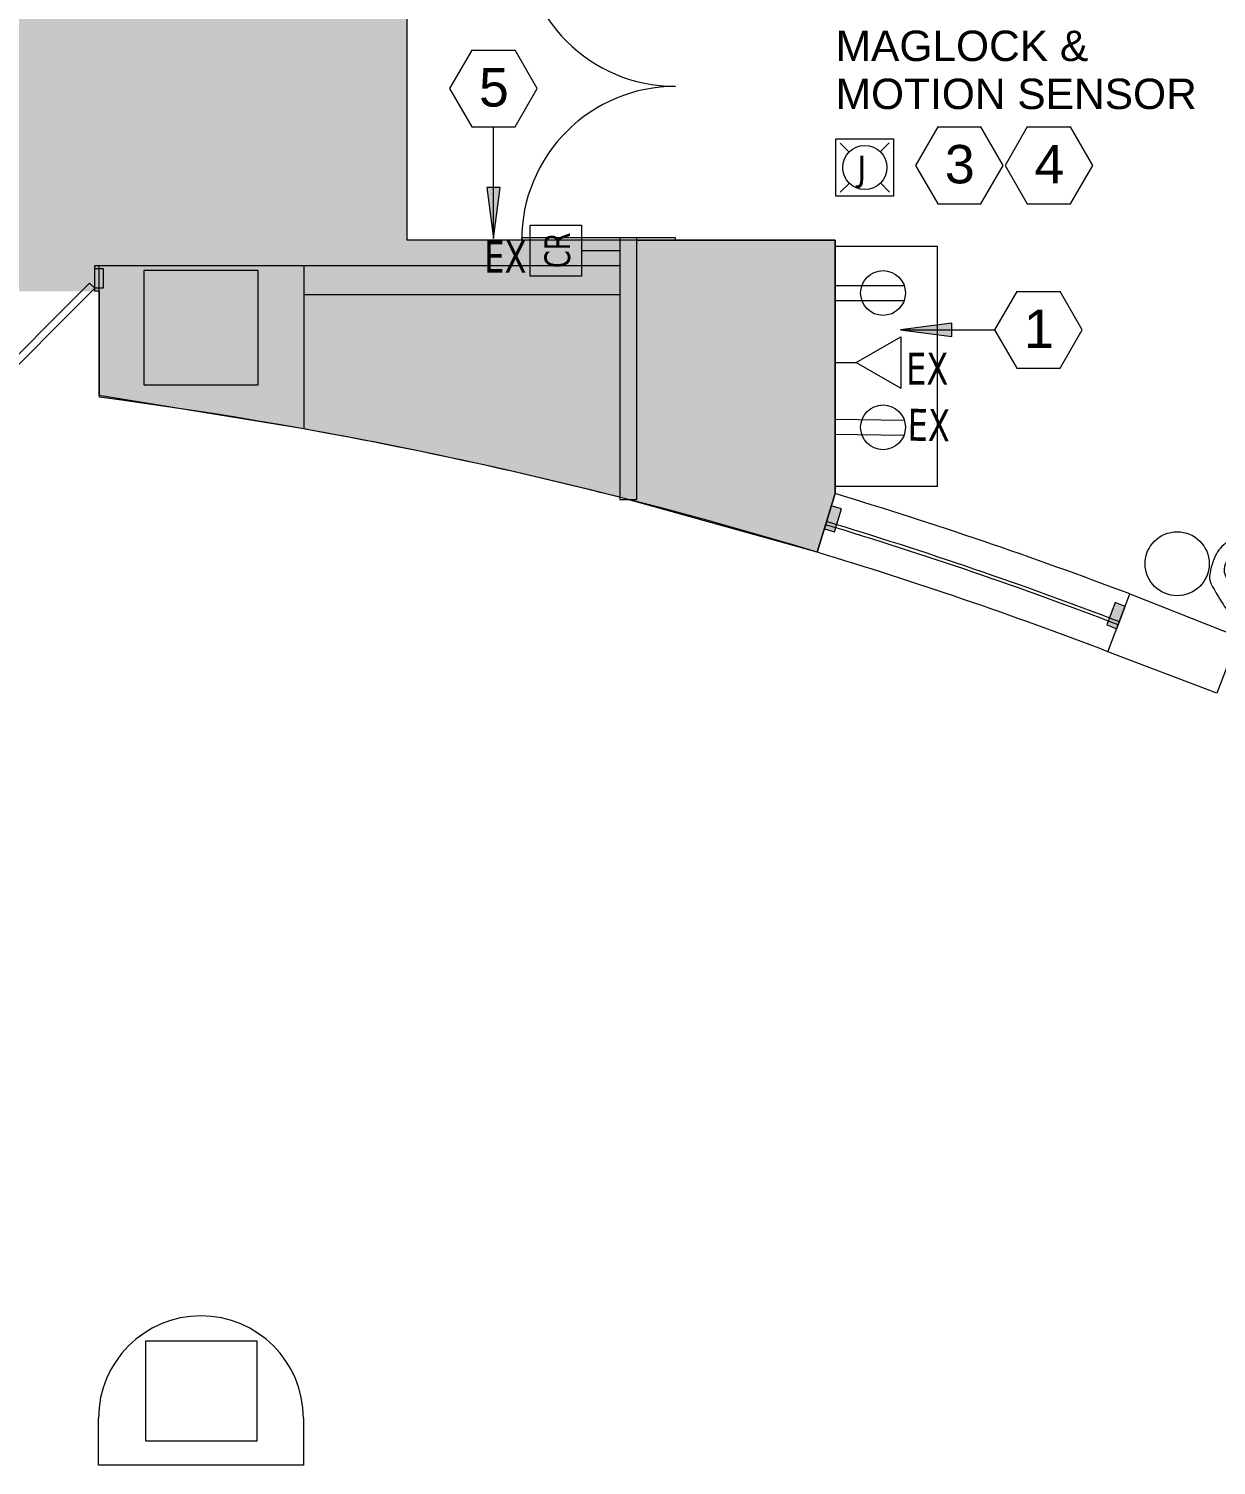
# Model space of a CAD drawing. Header units: inches. Extents: x 1 to 3107, y -595 to 378.
# Drawn here: x 1053 to 1331.2, y -594.2 to -257.7 of the extents above; entities that cross this region are included whole.
import ezdxf

# ---------------------------------------------------------------- set-up
doc = ezdxf.new("R2010")
doc.units = ezdxf.units.IN
doc.header["$MEASUREMENT"] = 0
for name, color, linetype, lineweight in [('A-ANNO-NOTE', 131, 'Continuous', 20), ('A-DETL', 90, 'Continuous', 9), ('A-DETL-GENF', 92, 'Continuous', 9), ('A-DOOR', 31, 'Continuous', 13), ('A-EXIST-DOOR', 250, 'Continuous', 9), ('A-EXIST-GLAZ', 250, 'Continuous', 9), ('A-WALL', 113, 'Continuous', 50), ('EXTWINDOWS', 250, 'Continuous', 9), ('G-ANNO-TEXT', 231, 'Continuous', 9), ('I-FURN', 30, 'Continuous', 13), ('new block- skin dc_dwg', 8, 'Continuous', 9), ('Q-CASE', 31, 'Continuous', 13), ('S-EXIST-COLS', 250, 'Continuous', 9)]:
    doc.layers.add(name, color=color, linetype=linetype, lineweight=lineweight)
doc.styles.add('Arial', font='arial.ttf', dxfattribs={"height": 9})
doc.styles.add('Arial_3', font='arial.ttf', dxfattribs={"height": 7.125})
doc.styles.add('Tahoma', font='tahoma.ttf', dxfattribs={"height": 6})
doc.styles.add('Tahoma_1', font='tahoma.ttf', dxfattribs={"width": 0.85, "height": 6})
doc.styles.add('Tahoma_2', font='tahoma.ttf', dxfattribs={"width": 0.85, "height": 7.5})

# ---------------------------------------------------------------- blocks, each defined once
blk = doc.blocks.new('new block- skin dc_dwg_EXIST-PR-36-DR-2066958-New Construction - Tel_Data_Elec Plan')
at = {"layer": 'A-EXIST-DOOR'}
blk.add_line((36.05, 0), (36.05, -4), dxfattribs=at)
at = {"layer": 'A-EXIST-DOOR', "flags": 128}
for points in [[(-34.77, -1.24), (-36, 0), (-10.55, 25.46), (-9.31, 24.22)], [(34.81, -1.24), (36.05, 0), (10.59, 25.46), (9.35, 24.22)], [(-38, 0), (-36, 0), (-36, -4.62), (-38, -4.62)]]:
    blk.add_lwpolyline(points, close=True, dxfattribs=at)
blk.add_lwpolyline([(38.05, -4), (38.05, 0), (36.05, 0), (36.05, -4.62), (38.05, -4.62), (38.05, 0)], dxfattribs=at)
at = {"layer": 'A-EXIST-DOOR'}
for centre, start, end in [((-35.96, 0.01), 359.9805, 42.2511), ((36, 0.01), 137.7489, 180.0195)]:
    blk.add_arc(centre, 36, start, end, dxfattribs=at)
blk = doc.blocks.new('new block- skin dc_dwg-1925045-New Construction - Tel_Data_Elec Plan')
at = {"layer": 'EXTWINDOWS'}
for points in [[(1777.47, 974.25), (1779.1, 979.63), (1776.71, 980.36), (1775.08, 974.97)], [(1843.56, 951.54), (1845.55, 956.8), (1843.22, 957.69), (1841.22, 952.43)]]:
    blk.add_hatch(color=256, dxfattribs=at).paths.add_polyline_path(points, flags=0)
at = {"layer": 'A-EXIST-GLAZ'}
blk.add_line((1653.18, 1029.84), (1727.18, 1029.84), dxfattribs=at)
for radius in [989.91, 989.16]:
    blk.add_arc((1489.66, 28.93), radius, 69.01258, 73.21169, dxfattribs=at)
at = {"layer": 'A-WALL', "color": 250, "lineweight": 9}
for p, q in [((1777.58, 1041.12), (1777.58, 984.86)), ((1653.18, 1036.62), (1727.18, 1036.62))]:
    blk.add_line(p, q, dxfattribs=at)
at = {"layer": 'A-WALL', "color": 250, "lineweight": 9, "flags": 128}
for points in [[(1731.18, 1042.62), (1777.58, 1042.62), (1777.58, 1041.12)], [(1605.18, 1030.62), (1604.18, 1030.62), (1604.18, 1036.62), (1605.18, 1036.62), (1653.18, 1036.62), (1653.18, 998.35), (1605.18, 1006.17), (1605.18, 1036.62)], [(1777.58, 984.86), (1777.58, 983.23), (1773.41, 969.47), (1729.01, 981.83)]]:
    blk.add_lwpolyline(points, dxfattribs=at)
blk.add_lwpolyline([(1846.65, 959.7), (1872.11, 949.67), (1867.05, 936.49), (1841.52, 946.17)], close=True, dxfattribs=at)
at = {"layer": 'A-WALL', "color": 250, "lineweight": 9}
for centre, radius, start, end in [((1467.12, -41.11), 1055.98, 75.74309, 79.85189), ((1467.06, -41.29), 1070.54, 69.2324, 73.13834), ((1489.66, 28.93), 982.41, 69.01258, 73.21169)]:
    blk.add_arc(centre, radius, start, end, dxfattribs=at)
at = {"layer": 'EXTWINDOWS'}
for p, q in [((1776.71, 980.36), (1775.08, 974.97)), ((1779.1, 979.63), (1776.71, 980.36)), ((1777.47, 974.25), (1779.1, 979.63)), ((1775.08, 974.97), (1777.47, 974.25)), ((1843.22, 957.69), (1841.22, 952.43)), ((1845.55, 956.8), (1843.22, 957.69)), ((1843.56, 951.54), (1845.55, 956.8)), ((1841.22, 952.43), (1843.56, 951.54))]:
    blk.add_line(p, q, dxfattribs=at)
at = {"layer": 'S-EXIST-COLS', "flags": 128}
for points in [[(1642.43, 1008.7), (1642.43, 1035.45), (1615.68, 1035.45), (1615.68, 1008.7)], [(1642.17, 784.74), (1642.17, 761.24), (1616.17, 761.24), (1616.17, 784.74)]]:
    blk.add_lwpolyline(points, close=True, dxfattribs=at)
blk.add_lwpolyline([(1653.05, 766.58), (1653.05, 755.58), (1605.05, 755.58), (1605.05, 766.58)], dxfattribs=at)
at = {"layer": 'S-EXIST-COLS'}
for start in [360, 0]:
    blk.add_arc((1629.05, 766.58), 24, start, 180, dxfattribs=at)
at = {"extrusion": (0, 0, -1), "zscale": -1, "rotation": 180}
blk.add_blockref('new block- skin dc_dwg_EXIST-PR-36-DR-2066958-New Construction - Tel_Data_Elec Plan', (-1568.13, 1031.31), dxfattribs=at)
blk = doc.blocks.new('Double-Glass - No Frame - 72_ x 96_-1925541-New Construction - Tel_Data_Elec Plan')
at = {"layer": 'A-DOOR', "color": 7, "lineweight": 20}
for p, q in [((-36, 41), (-35.5, 41)), ((-36, 5), (-36, 41)), ((-35.5, 5), (-35.5, 41)), ((35.5, 5), (35.5, 41)), ((36, 5), (36, 41)), ((-36, 5), (-35.5, 5)), ((36, 5), (35.5, 5))]:
    blk.add_line(p, q, dxfattribs=at)
at = {"layer": 'A-DOOR', "lineweight": 9}
for centre, start, end in [((-36, 5), 0, 90), ((36, 5), 90, 180)]:
    blk.add_arc(centre, 36, start, end, dxfattribs=at)
blk = doc.blocks.new('Steelcase Coalesse - SW_1 - Seating - Collaborative Lounge Swivel Return - Lowback - Lowback-1942998-New Construction - Tel_Data_Elec Plan')
at = {"layer": 'I-FURN', "lineweight": 9}
for p, q in [((-10.5, 5.17), (-10.29, 5.08)), ((10.5, 5.17), (10.29, 5.08))]:
    blk.add_line(p, q, dxfattribs=at)
for centre, radius, start, end in [((-4, 18.44), 8.75, 98.694, 139.306), ((1.72, -1.17), 29.13, 93.3894, 103.9985), ((-1.72, -1.17), 29.13, 76.0015, 86.6106), ((4, 18.44), 8.75, 41.7765, 81.306), ((-120.16, 85.74), 125.65, 329.917, 330.6468), ((-0.09, 2.25), 21.51, 89.7536, 106.2464), ((0.09, 2.25), 21.51, 73.7536, 90.2464), ((-232.79, -121.75), 283.77, 29.553, 30.969), ((232.79, -121.75), 283.77, 149.387, 150.447), ((-4.08, 17.52), 5.75, 110.649, 159.351), ((4.08, 17.52), 5.75, 20.649, 69.351), ((-23.38, 23.5), 10.71, 319.553, 330.447), ((0, 11.76), 12.26, 140.5597, 163.4403), ((-2.28, 11.44), 7.68, 112.9725, 147.0275), ((-0.22, 6.58), 12.96, 89.0275, 112.9725), ((0.22, 6.58), 12.96, 67.0275, 90.9725), ((2.28, 11.44), 7.68, 32.9725, 67.0275), ((0, 11.76), 12.26, 16.5597, 39.4403), ((23.38, 23.5), 10.71, 209.553, 220.447), ((42.17, 3.72), 59, 169.354, 174.646), ((-11.2, 14.26), 4.63, 150.393, 175.607), ((-136.59, 32.26), 126, 349.757, 352.243), ((-0.04, 9.99), 10.35, 147.0275, 174.9725), ((-1.56, 10.66), 5.71, 111.1463, 166.8537), ((-0.19, 7.13), 9.51, 88.8537, 111.1463), ((0.19, 7.13), 9.51, 68.8537, 91.1463), ((1.56, 10.66), 5.71, 13.1463, 68.8537), ((0.04, 9.99), 10.35, 5.0275, 32.9725), ((136.59, 32.26), 126, 187.757, 190.243), ((11.2, 14.26), 4.63, 4.393, 29.607), ((-42.17, 3.72), 59, 5.354, 10.646), ((18.68, 8.34), 29.15, 174.9725, 185.0275), ((11.26, 7.67), 18.87, 166.8537, 185.1463), ((-11.26, 7.67), 18.87, 354.8537, 13.1463), ((-18.68, 8.34), 29.15, 354.9725, 5.0275), ((-13.07, 8.89), 3.52, 174.646, 219.354), ((-8.9, 8.7), 3.88, 162.6754, 245.6032), ((8.9, 8.7), 3.88, 294.3968, 17.3246), ((13.07, 8.89), 3.52, 320.646, 5.354), ((-4.28, 13.55), 13.42, 210.8972, 233.1028), ((-4.14, 6.33), 6.24, 185.0275, 218.9725), ((-5.76, 3.74), 1.84, 164.582, 265.418), ((14.34, 5.1), 21.89, 177.7083, 182.2917), ((5.76, 3.74), 1.84, 274.582, 15.418), ((-14.34, 5.1), 21.89, 357.7083, 2.2917), ((4.14, 6.33), 6.24, 321.0275, 354.9725), ((4.28, 13.55), 13.42, 306.8972, 329.1028), ((-8.28, 8.22), 6.75, 233.1028, 270.8972), ((5.71, 14.3), 18.91, 218.9725, 222.7365), ((-5.92, 4.14), 3.49, 229.8197, 258.1803), ((1.17, 38.02), 38.11, 258.1803, 263.8197), ((-1.67, 18.62), 17.25, 255.759, 268.241), ((-0.43, 23.29), 23.3, 263.8197, 271.0471), ((-1.1, 37.15), 35.79, 268.241, 271.759), ((1.1, 37.15), 35.79, 268.241, 271.759), ((0.43, 23.29), 23.3, 268.9529, 276.1803), ((1.67, 18.62), 17.25, 271.759, 284.241), ((-1.17, 38.02), 38.11, 276.1803, 281.8197), ((5.92, 4.14), 3.49, 281.8197, 310.1803), ((8.28, 8.22), 6.75, 269.1028, 306.8972), ((-5.71, 14.3), 18.91, 317.2635, 321.0275)]:
    blk.add_arc(centre, radius, start, end, dxfattribs=at)
blk = doc.blocks.new('Table - Circle - Adjustable Size - Table - Circle - Adjustable Size-1957210-New Construction - Tel_Data_Elec Plan')
at = {"layer": 'I-FURN', "lineweight": 9}
blk.add_circle((0, 0), 7.5, dxfattribs=at)
blk = doc.blocks.new('Counter Top _No Backsplash_ - Standard Counter Top-2008277-New Construction - Tel_Data_Elec Plan')
at = {"layer": 'Q-CASE'}
for p, q in [((8.99, 0), (-47.26, 0)), ((-47.26, 0), (-47.26, -24)), ((8.99, 0), (8.99, -24)), ((-47.26, -24), (8.99, -24))]:
    blk.add_line(p, q, dxfattribs=at)
blk = doc.blocks.new('FORM Keynote Tag - Default w_arrow-62346-New Construction - Tel_Data_Elec Plan')
at = {"layer": 'A-ANNO-NOTE'}
for p, q in [((-0.0519, 0.1051), (-0.106, 0.0113)), ((-0.0519, 0.1051), (0.0537, 0.1051)), ((0.1078, 0.0113), (0.0537, 0.1051)), ((-0.106, 0.0113), (-0.0519, -0.0824)), ((0.0537, -0.0824), (0.1078, 0.0113)), ((-0.0519, -0.0824), (0.0537, -0.0824))]:
    blk.add_line(p, q, dxfattribs=at)

msp = doc.modelspace()

# ---------------------------------------------------------------- hatches: boundary and pattern name
at = {"layer": 'A-ANNO-NOTE'}
for points in [[(1161.85, -306.84), (1163.43, -294.84), (1160.27, -294.84)], [(1257.23, -328.21), (1269.23, -329.79), (1269.23, -326.63)]]:
    msp.add_hatch(color=256, dxfattribs=at).paths.add_polyline_path(points, flags=0)
at = {"layer": 'A-DETL-GENF'}
h = msp.add_hatch(color=9, dxfattribs=at)
h.paths.add_polyline_path([(1237.7, -380.32), (1241.87, -366.56), (1241.87, -307.17), (1141.62, -307.17), (1141.62, -95.21), (1022.5, -95.21), (1022.5, -21.59), (1030.19, -21.59), (1030.19, -89.21), (1237.78, -89.21), (1237.78, 373.05), (1116.63, 373.05), (1116.63, 359.53), (1098.4, 359.53), (1098.4, 228.53), (1143.8, 228.53), (1180.86, 277.77), (1183.68, 275.65), (1145.54, 225.03), (1098.4, 225.03), (1098.4, 29.79), (1074.4, 29.79), (1074.4, 38.29), (1031.4, 38.29), (1031.4, 29.79), (1007.4, 29.79), (1007.4, 41.79), (1094.9, 41.79), (1094.9, 137.79), (1074.4, 137.79), (1074.4, 142), (1031.4, 142), (1031.4, 137.79), (1010.25, 137.79), (1010.25, 110.79), (996.5, 110.79), (996.5, 176.79), (1010.25, 176.79), (1010.25, 149.79), (1031.4, 149.79), (1031.4, 145.29), (1074.4, 145.29), (1074.4, 149.79), (1094.9, 149.79), (1094.9, 245.91), (1010.25, 245.91), (1010.25, 218.79), (996.5, 218.79), (996.5, 278.79), (1010.25, 278.79), (1010.25, 249.19), (1094.9, 249.19), (1094.9, 349.79), (1010.25, 349.79), (1010.25, 320.79), (996.5, 320.79), (996.5, 373.05), (882.13, 373.05), (882.13, -319.17), (1069.46, -319.17), (1069.46, -343.99), (1090.78, -347.02), (1112.04, -350.49), (1133.22, -354.39), (1154.32, -358.72), (1175.32, -363.48), (1196.23, -368.67), (1217.02, -374.28), (1230.04, -378.08)], flags=0)
h.paths.add_polyline_path([(996.5, -21.59), (996.5, 68.79), (1003.69, 68.79), (1003.69, -21.59)], flags=0)
h.paths.add_polyline_path([(1111.16, 363.03), (1111.16, 373.05), (1009.16, 373.05), (1009.16, 363.03), (1098.4, 363.03)], flags=0)

# ---------------------------------------------------------------- linework, layer by layer
at = {"layer": 'A-ANNO-NOTE'}
for p, q in [((1161.85, -306.84), (1161.85, -280.67)), ((1242.08, -283.43), (1255.58, -283.43)), ((1242.08, -296.93), (1242.08, -283.43)), ((1245.15, -286.57), (1243.03, -284.45)), ((1252.44, -286.51), (1254.57, -284.38)), ((1255.58, -283.43), (1255.58, -296.93)), ((1163.43, -294.84), (1160.27, -294.84)), ((1160.27, -294.84), (1161.85, -306.84)), ((1161.85, -306.84), (1163.43, -294.84)), ((1245.22, -293.86), (1243.09, -295.99)), ((1252.51, -293.8), (1254.64, -295.92)), ((1255.58, -296.93), (1242.08, -296.93)), ((1170.46, -315.67), (1170.46, -303.67)), ((1170.46, -303.67), (1182.46, -303.67)), ((1182.46, -303.67), (1182.46, -315.67)), ((1191.46, -309.67), (1182.46, -309.67)), ((1182.46, -315.67), (1170.46, -315.67)), ((1241.87, -317.85), (1258.06, -317.85)), ((1241.87, -321.33), (1258.06, -321.33)), ((1269.23, -326.63), (1257.23, -328.21)), ((1257.23, -328.21), (1269.23, -329.79)), ((1257.23, -328.21), (1279.24, -328.21)), ((1269.23, -329.79), (1269.23, -326.63)), ((1246.78, -335.88), (1257.24, -329.88)), ((1257.24, -329.88), (1257.24, -341.88)), ((1241.87, -335.88), (1246.78, -335.88)), ((1246.78, -335.88), (1257.24, -341.88)), ((1241.89, -349.14), (1258.09, -349.39)), ((1241.84, -352.62), (1258.04, -352.87))]:
    msp.add_line(p, q, dxfattribs=at)
for centre, radius in [((1248.83, -290.18), 5.16), ((1253.11, -319.59), 5.25), ((1253.11, -351.05), 5.25)]:
    msp.add_circle(centre, radius, dxfattribs=at)
at = {"layer": 'A-DETL', "lineweight": 13}
for p, q in [((1141.62, -307.17), (1141.62, -95.21)), ((1241.87, -307.17), (1141.62, -307.17)), ((1241.87, -366.56), (1241.87, -307.17)), ((1069.46, -319.17), (1069.46, -343.99)), ((1237.7, -380.32), (1241.87, -366.56))]:
    msp.add_line(p, q, dxfattribs=at)
msp.add_arc((931.4, -1390.9), 1055.98, 73.13867, 82.48778, dxfattribs=at)
at = {"layer": 'A-WALL', "color": 7, "lineweight": 20}
for p, q in [((1191.46, -306.67), (1191.46, -367.96)), ((1195.46, -306.67), (1191.46, -306.67)), ((1195.46, -367.96), (1195.46, -306.67)), ((1191.46, -367.96), (1195.46, -367.96))]:
    msp.add_line(p, q, dxfattribs=at)

# ---------------------------------------------------------------- block references
at = {"layer": 'A-ANNO-NOTE', "xscale": 96, "yscale": 96, "zscale": 96}
for p in [(1161.76, -272.76), (1270.89, -290.76), (1291.89, -290.76), (1289.42, -329.3)]:
    msp.add_blockref('FORM Keynote Tag - Default w_arrow-62346-New Construction - Tel_Data_Elec Plan', p, dxfattribs=at)
at = {"layer": 'A-DOOR', "rotation": 89.99999999999991}
msp.add_blockref('Double-Glass - No Frame - 72_ x 96_-1925541-New Construction - Tel_Data_Elec Plan', (1209.46, -271.17), dxfattribs=at)
at = {"layer": 'I-FURN', "lineweight": 9}
for name, p, rotation in [('Steelcase Coalesse - SW_1 - Seating - Collaborative Lounge Swivel Return - Lowback - Lowback-1942998-New Construction - Tel_Data_Elec Plan', (1341.81, -372.95), 202.396032127439), ('Table - Circle - Adjustable Size - Table - Circle - Adjustable Size-1957210-New Construction - Tel_Data_Elec Plan', (1322.01, -383.01), 347)]:
    msp.add_blockref(name, p, dxfattribs=dict(at, rotation=rotation))
at = {"layer": 'new block- skin dc_dwg', "color": 250}
msp.add_blockref('new block- skin dc_dwg-1925045-New Construction - Tel_Data_Elec Plan', (-535.72, -1349.79), dxfattribs=at)
at = {"layer": 'Q-CASE', "rotation": 269.9999999999996}
msp.add_blockref('Counter Top _No Backsplash_ - Standard Counter Top-2008277-New Construction - Tel_Data_Elec Plan', (1265.87, -355.93), dxfattribs=at)

# ---------------------------------------------------------------- texts
at = {"layer": 'A-ANNO-NOTE', "lineweight": 9}
for s, insert, char_height, width, attachment_point, line_spacing_factor, style in [('5', (1161.96, -266.9), 9, 8.3742, 2, 0.941778, 'Arial'), ('3', (1271.09, -284.9), 9, 8.3742, 2, 0.941778, 'Arial'), ('4', (1292.09, -284.9), 9, 8.3742, 2, 0.941778, 'Arial'), ('EX', (1159.69, -307.34), 7.5, 11.8387, 1, 0.994306, 'Tahoma_2'), ('1', (1289.62, -323.45), 9, 8.3742, 2, 0.941778, 'Arial'), ('EX', (1258.5, -333.55), 7.5, 11.8387, 1, 0.994306, 'Tahoma_2')]:
    msp.add_mtext(s, dxfattribs=dict(at, insert=insert, char_height=char_height, width=width, attachment_point=attachment_point, line_spacing_factor=line_spacing_factor, style=style))
at = {"layer": 'A-ANNO-NOTE', "lineweight": 9, "insert": (1247.07, -287.41), "char_height": 6, "width": 1.515, "attachment_point": 1, "style": 'Tahoma'}
msp.add_mtext('J', dxfattribs=at)
at = {"layer": 'A-ANNO-NOTE', "lineweight": 9, "insert": (1173.79, -313.77), "char_height": 6, "width": 10.0444, "attachment_point": 1, "rotation": 90, "style": 'Tahoma_1'}
msp.add_mtext('CR', dxfattribs=at)
at = {"layer": 'A-ANNO-NOTE', "lineweight": 9, "insert": (1258.94, -346.68), "char_height": 7.5, "width": 11.8387, "attachment_point": 1, "rotation": 359.1128, "line_spacing_factor": 0.994306, "style": 'Tahoma_2'}
msp.add_mtext('EX', dxfattribs=at)
at = {"layer": 'G-ANNO-TEXT', "color": 7, "char_height": 7.125, "attachment_point": 1, "style": 'Arial_3'}
for s, insert, width in [('MAGLOCK &', (1242, -258.11), 72.114), ('MOTION SENSOR', (1242, -269.36), 102.717)]:
    msp.add_mtext(s, dxfattribs=dict(at, insert=insert, width=width))

doc.saveas('drawing.dxf')
